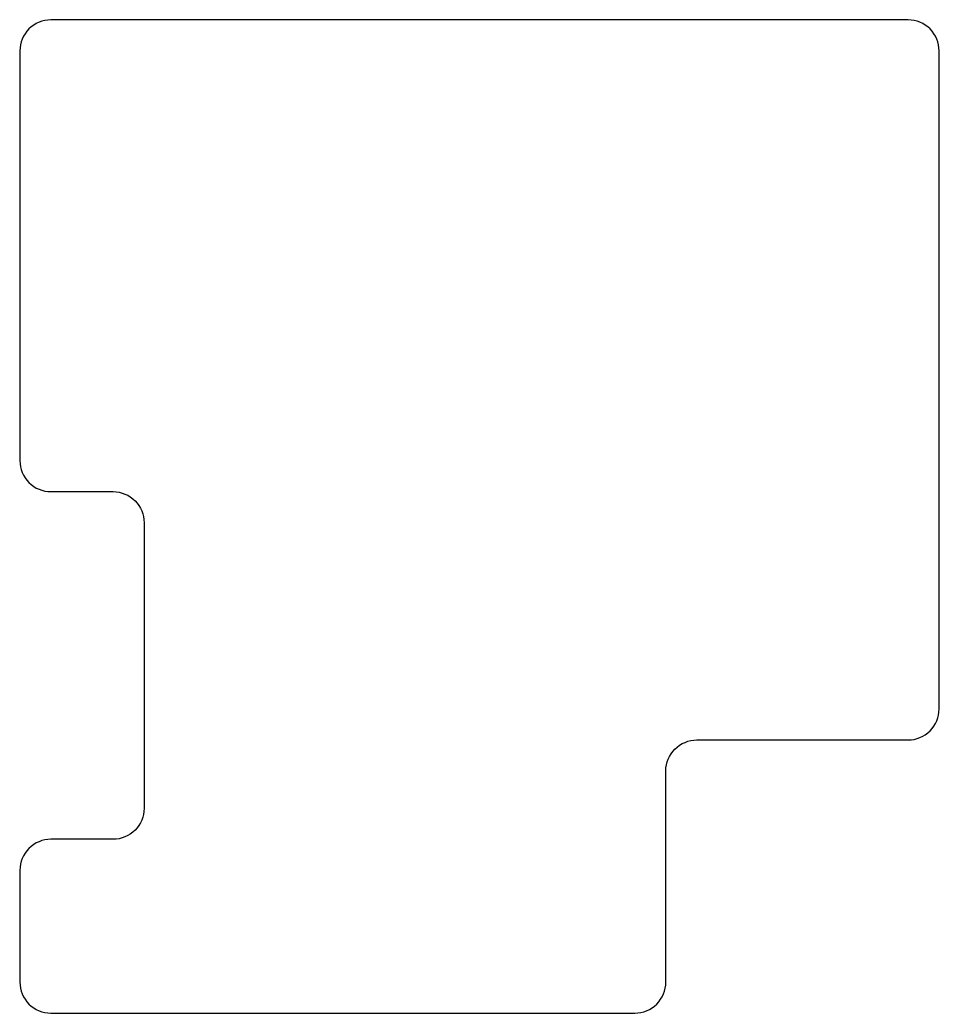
# Model space of a CAD drawing. Extents: x -34.5 to 39.5, y -37.4 to 42.6.
import ezdxf

# ---------------------------------------------------------------- set-up
doc = ezdxf.new("R2010")
doc.units = 0
doc.layers.get('0').update_dxf_attribs({"linetype": 'continuous'})

msp = doc.modelspace()

# ---------------------------------------------------------------- linework, layer by layer
at = {"color": 0}
msp.add_lwpolyline([(-34.457, 7.089, 0.414214), (-31.957, 4.589), (-26.957, 4.589, -0.414214), (-24.457, 2.089), (-24.457, -20.911, -0.414214), (-26.957, -23.411), (-31.957, -23.411, 0.414214), (-34.457, -25.911), (-34.457, -34.911, 0.414214), (-31.957, -37.411), (15.043, -37.411, 0.414214), (17.543, -34.911), (17.543, -17.911, -0.414214), (20.043, -15.411), (37.043, -15.411, 0.414214), (39.543, -12.911), (39.543, 40.089, 0.414214), (37.043, 42.589), (-31.957, 42.589, 0.414214), (-34.457, 40.089), (-34.457, 7.089)], format="xyb", dxfattribs=at)

doc.saveas('drawing.dxf')
